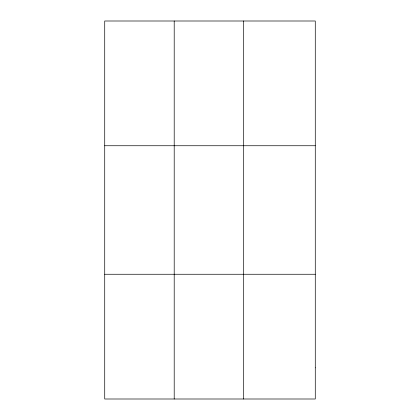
<?xml version="1.0" encoding="UTF-8"?>
<svg xmlns="http://www.w3.org/2000/svg" width="420" height="420" viewBox="0 0 420 420"><rect width="100%" height="100%" fill="white"/><g stroke="black" fill="none" stroke-linecap="round" stroke-linejoin="round"><path stroke-width="0.63" d="M174.206 21L174.206 399M243.689 21L243.689 399M104.722 145.74L315.278 145.74M104.722 274.26L315.278 274.26M315.278 367.815L315.278 399L104.722 399L104.722 21L315.278 21L315.278 367.815"/></g></svg>
